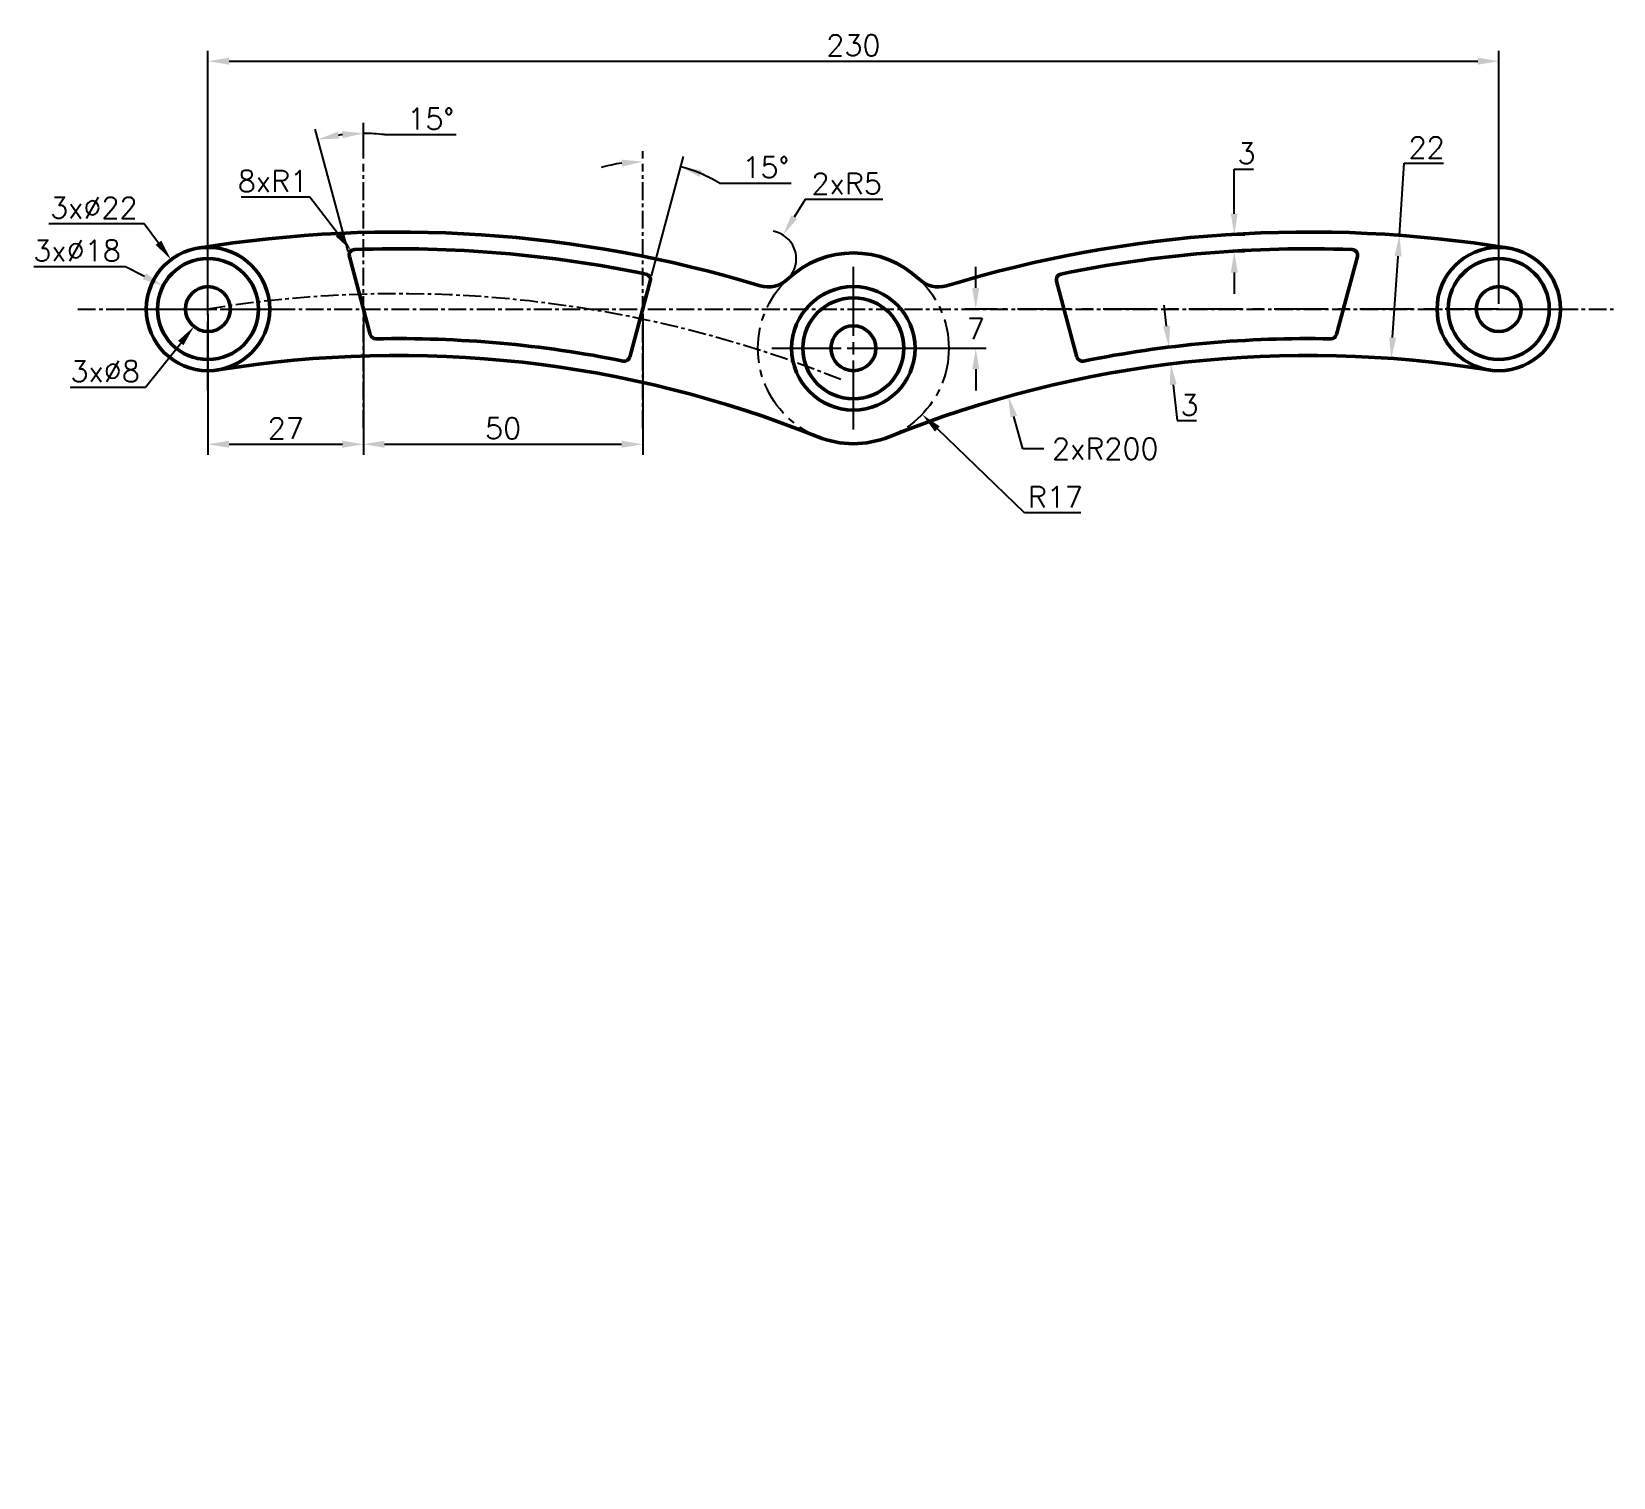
# Model space of a CAD drawing. Header units: millimetres. Extents: x 173 to 455, y -49 to 208.
import ezdxf

# ---------------------------------------------------------------- set-up
doc = ezdxf.new("R2010")
doc.units = ezdxf.units.MM
doc.linetypes.add('ACAD_ISO02W100', pattern=[15, 12, -3])
doc.linetypes.add('CENTER', pattern=[50.8, 31.75, -6.35, 6.35, -6.35])
doc.layers.add('dim', color=252, linetype='Continuous', transparency=0.4)
doc.styles.get("Standard").update_dxf_attribs({"font": 'simplex.shx'})
doc.dimstyles.new('ISO-25', dxfattribs={"dimscale": 1.5, "dimtxt": 2.5, "dimasz": 2.5, "dimexe": 1.25, "dimexo": 0.625, "dimtad": 1, "dimtih": 1, "dimtoh": 1, "dimdsep": 46, "dimtxsty": 'Standard', "dimcen": 0, "dimadec": 0, "dimazin": 0, "dimtfac": 1, "dimtofl": 0, "dimtmove": 0, "dimatfit": 3, "dimfxl": 1, "dimarcsym": 0})

# ---------------------------------------------------------------- blocks, each defined once
blk = doc.blocks.new('*D1')
at = {"layer": 'Defpoints', "color": 0, "transparency": 16777216}
for p in [(434.36, 203.11), (204.36, 158.94), (434.36, 158.94)]:
    blk.add_point(p, dxfattribs=at)
at = {"layer": 'dim', "color": 0, "lineweight": -2, "transparency": 16777216}
for p, q in [((204.36, 159.87), (204.36, 204.99)), ((208.11, 203.11), (430.61, 203.11)), ((434.36, 159.87), (434.36, 204.99))]:
    blk.add_line(p, q, dxfattribs=at)
at = {"layer": 'dim', "color": 0, "transparency": 16777216}
for points in [[(208.11, 203.74), (208.11, 202.49), (204.36, 203.11)], [(430.61, 203.74), (430.61, 202.49), (434.36, 203.11)]]:
    blk.add_solid(points, dxfattribs=at)
at = {"layer": 'dim', "color": 0, "transparency": 16777216, "insert": (319.36, 205.93), "char_height": 3.75, "attachment_point": 5}
blk.add_mtext('230', dxfattribs=at)
blk = doc.blocks.new('*D2')
at = {"layer": 'Defpoints', "color": 0, "transparency": 16777216}
for p in [(341.16, 158.94), (345.93, 158.94), (319.36, 151.94)]:
    blk.add_point(p, dxfattribs=at)
at = {"layer": 'dim', "color": 0, "lineweight": -2, "transparency": 16777216}
for p, q in [((341.16, 162.69), (341.16, 166.44)), ((344.99, 158.94), (339.28, 158.94)), ((320.29, 151.94), (343.03, 151.94)), ((341.16, 148.19), (341.16, 144.44))]:
    blk.add_line(p, q, dxfattribs=at)
at = {"layer": 'dim', "color": 0, "transparency": 16777216}
for points in [[(340.53, 162.69), (341.78, 162.69), (341.16, 158.94)], [(340.53, 148.19), (341.78, 148.19), (341.16, 151.94)]]:
    blk.add_solid(points, dxfattribs=at)
at = {"layer": 'dim', "color": 0, "transparency": 16777216, "insert": (341.16, 155.44), "char_height": 3.75, "attachment_point": 5}
blk.add_mtext('7', dxfattribs=at)
blk = doc.blocks.new('*D3')
at = {"layer": 'Defpoints', "color": 0, "transparency": 16777216}
for p in [(229.91, 169.33), (230.52, 168.54)]:
    blk.add_point(p, dxfattribs=at)
at = {"layer": 'dim', "color": 0, "lineweight": -2, "transparency": 16777216}
for p, q in [((210.3, 178.92), (222.49, 178.92)), ((222.49, 178.92), (227.62, 172.29))]:
    blk.add_line(p, q, dxfattribs=at)
at = {"layer": 'dim', "color": 0, "transparency": 16777216}
blk.add_solid([(228.11, 172.67), (227.12, 171.91), (229.91, 169.33)], dxfattribs=at)
at = {"layer": 'dim', "color": 0, "transparency": 16777216, "insert": (215.93, 181.73), "char_height": 3.75, "attachment_point": 5}
blk.add_mtext('8xR1', dxfattribs=at)
blk = doc.blocks.new('*D4')
at = {"layer": 'Defpoints', "color": 0, "transparency": 16777216}
for p in [(306.83, 172.12), (304.19, 167.88)]:
    blk.add_point(p, dxfattribs=at)
at = {"layer": 'dim', "color": 0, "lineweight": -2, "transparency": 16777216}
for p, q in [((310.79, 178.49), (308.81, 175.31)), ((324.59, 178.49), (310.79, 178.49))]:
    blk.add_line(p, q, dxfattribs=at)
blk.add_arc((304.19, 167.88), 5, 324.3117, 79.6198, dxfattribs=at)
at = {"layer": 'dim', "color": 0, "transparency": 16777216}
blk.add_solid([(308.28, 175.64), (309.34, 174.98), (306.83, 172.12)], dxfattribs=at)
at = {"layer": 'dim', "color": 0, "transparency": 16777216, "insert": (318.16, 181.3), "char_height": 3.75, "attachment_point": 5}
blk.add_mtext('2xR5', dxfattribs=at)
blk = doc.blocks.new('*U5')
at = {"layer": 'dim', "color": 0, "transparency": 16777216}
for p, q in [((0, 2.2), (0, 14.5)), ((-14.5, 0), (-2.2, 0)), ((2.2, 0), (14.5, 0)), ((0, -14.5), (0, -2.2))]:
    blk.add_line(p, q, dxfattribs=at)
at = {"layer": 'dim', "color": 0, "linetype": 'Continuous', "transparency": 16777216}
for p, q in [((-1.1, 0), (1.1, 0)), ((0, -1.1), (0, 1.1))]:
    blk.add_line(p, q, dxfattribs=at)
blk = doc.blocks.new('*U6')
at = {"layer": 'dim', "color": 0, "transparency": 16777216}
for p, q in [((0, 2.2), (0, 14.5)), ((-14.5, 0), (-2.2, 0)), ((2.2, 0), (14.5, 0)), ((0, -14.5), (0, -2.2))]:
    blk.add_line(p, q, dxfattribs=at)
at = {"layer": 'dim', "color": 0, "linetype": 'Continuous', "transparency": 16777216}
for p, q in [((-1.1, 0), (1.1, 0)), ((0, -1.1), (0, 1.1))]:
    blk.add_line(p, q, dxfattribs=at)
blk = doc.blocks.new('*D7')
at = {"layer": 'Defpoints', "color": 0, "linetype": 'CENTER', "transparency": 16777216}
for p in [(197.78, 167.75), (210.94, 150.12)]:
    blk.add_point(p, dxfattribs=at)
at = {"layer": 'dim', "color": 0, "linetype": 'CENTER', "lineweight": -2, "transparency": 16777216}
for p, q in [((175.98, 174.16), (192.99, 174.16)), ((192.99, 174.16), (195.53, 170.76))]:
    blk.add_line(p, q, dxfattribs=at)
at = {"layer": 'dim', "color": 0, "linetype": 'CENTER', "transparency": 16777216}
blk.add_solid([(196.03, 171.13), (195.03, 170.38), (197.78, 167.75)], dxfattribs=at)
at = {"layer": 'dim', "color": 0, "linetype": 'CENTER', "transparency": 16777216, "insert": (184.02, 176.98), "char_height": 3.75, "attachment_point": 5}
blk.add_mtext('3x∅22', dxfattribs=at)
blk = doc.blocks.new('*D8')
at = {"layer": 'Defpoints', "color": 0, "linetype": 'CENTER', "transparency": 16777216}
for p in [(196.36, 163.06), (212.36, 154.81)]:
    blk.add_point(p, dxfattribs=at)
at = {"layer": 'dim', "color": 0, "linetype": 'CENTER', "lineweight": -2, "transparency": 16777216}
for p, q in [((173.35, 166.52), (189.64, 166.52)), ((189.64, 166.52), (193.02, 164.78))]:
    blk.add_line(p, q, dxfattribs=at)
at = {"layer": 'dim', "color": 0, "linetype": 'CENTER', "transparency": 16777216}
blk.add_solid([(193.31, 165.33), (192.74, 164.22), (196.36, 163.06)], dxfattribs=at)
at = {"layer": 'dim', "color": 0, "linetype": 'CENTER', "transparency": 16777216, "insert": (181.03, 169.33), "char_height": 3.75, "attachment_point": 5}
blk.add_mtext('3x∅18', dxfattribs=at)
blk = doc.blocks.new('*D9')
at = {"layer": 'Defpoints', "color": 0, "linetype": 'CENTER', "transparency": 16777216}
for p in [(206.85, 162.06), (201.86, 155.81)]:
    blk.add_point(p, dxfattribs=at)
at = {"layer": 'dim', "color": 0, "linetype": 'CENTER', "lineweight": -2, "transparency": 16777216}
for p, q in [((193.23, 145.02), (199.52, 152.88)), ((179.79, 145.02), (193.23, 145.02))]:
    blk.add_line(p, q, dxfattribs=at)
at = {"layer": 'dim', "color": 0, "linetype": 'CENTER', "transparency": 16777216}
blk.add_solid([(199.03, 153.27), (200, 152.49), (201.86, 155.81)], dxfattribs=at)
at = {"layer": 'dim', "color": 0, "linetype": 'CENTER', "transparency": 16777216, "insert": (186.04, 147.84), "char_height": 3.75, "attachment_point": 5}
blk.add_mtext('3x∅8', dxfattribs=at)
blk = doc.blocks.new('*D10')
at = {"layer": 'Defpoints', "color": 0, "linetype": 'CENTER', "transparency": 16777216}
for p in [(319.36, 151.94), (331.61, 140.15)]:
    blk.add_point(p, dxfattribs=at)
at = {"layer": 'dim', "color": 0, "linetype": 'CENTER', "lineweight": -2, "transparency": 16777216}
for p, q in [((349.85, 122.62), (334.32, 137.56)), ((359.9, 122.62), (349.85, 122.62))]:
    blk.add_line(p, q, dxfattribs=at)
at = {"layer": 'dim', "color": 0, "linetype": 'CENTER', "transparency": 16777216}
blk.add_solid([(334.75, 138.01), (333.88, 137.1), (331.61, 140.15)], dxfattribs=at)
at = {"layer": 'dim', "color": 0, "linetype": 'CENTER', "transparency": 16777216, "insert": (355.34, 125.43), "char_height": 3.75, "attachment_point": 5}
blk.add_mtext('R17', dxfattribs=at)
blk = doc.blocks.new('*D11')
at = {"layer": 'Defpoints', "color": 0, "transparency": 16777216}
for p in [(415.31, 172.18), (413.84, 150.23), (415.2, 150.13)]:
    blk.add_point(p, dxfattribs=at)
at = {"layer": 'dim', "color": 0, "lineweight": -2, "transparency": 16777216}
for p, q in [((416.66, 172.09), (417.52, 184.92)), ((417.52, 184.92), (424.53, 184.92)), ((416.24, 172.11), (418.54, 171.96)), ((415.45, 153.88), (416.41, 168.34)), ((414.77, 150.16), (417.07, 150.01))]:
    blk.add_line(p, q, dxfattribs=at)
at = {"layer": 'dim', "color": 0, "transparency": 16777216}
for points in [[(415.79, 168.39), (417.04, 168.3), (416.66, 172.09)], [(414.82, 153.92), (416.07, 153.83), (415.2, 150.13)]]:
    blk.add_solid(points, dxfattribs=at)
at = {"layer": 'dim', "color": 0, "transparency": 16777216, "insert": (421.5, 187.73), "char_height": 3.75, "attachment_point": 5}
blk.add_mtext('22', dxfattribs=at)
blk = doc.blocks.new('*D12')
at = {"layer": 'Defpoints', "color": 0, "transparency": 16777216}
for p in [(346.96, 143.38), (400.49, -49.33)]:
    blk.add_point(p, dxfattribs=at)
at = {"layer": 'dim', "color": 0, "lineweight": -2, "transparency": 16777216}
for p, q in [((349.56, 134.02), (347.96, 139.76)), ((353.31, 134.02), (349.56, 134.02))]:
    blk.add_line(p, q, dxfattribs=at)
at = {"layer": 'dim', "color": 0, "transparency": 16777216}
blk.add_solid([(348.56, 139.93), (347.36, 139.6), (346.96, 143.38)], dxfattribs=at)
at = {"layer": 'dim', "color": 0, "transparency": 16777216, "insert": (364.24, 134.02), "char_height": 3.75, "attachment_point": 5}
blk.add_mtext('2xR200', dxfattribs=at)
blk = doc.blocks.new('*D13')
at = {"layer": 'Defpoints', "color": 0, "transparency": 16777216}
for p in [(204.36, 158.94), (232.06, 158.94), (232.06, 134.83)]:
    blk.add_point(p, dxfattribs=at)
at = {"layer": 'dim', "color": 0, "lineweight": -2, "transparency": 16777216}
for p, q in [((204.36, 158), (204.36, 132.96)), ((232.06, 158), (232.06, 132.96)), ((208.11, 134.83), (228.31, 134.83))]:
    blk.add_line(p, q, dxfattribs=at)
at = {"layer": 'dim', "color": 0, "transparency": 16777216}
for points in [[(208.11, 135.46), (208.11, 134.21), (204.36, 134.83)], [(228.31, 135.46), (228.31, 134.21), (232.06, 134.83)]]:
    blk.add_solid(points, dxfattribs=at)
at = {"layer": 'dim', "color": 0, "transparency": 16777216, "insert": (218.21, 137.65), "char_height": 3.75, "attachment_point": 5}
blk.add_mtext('27', dxfattribs=at)
blk = doc.blocks.new('*D14')
at = {"layer": 'Defpoints', "color": 0, "transparency": 16777216}
for p in [(232.06, 158.94), (281.82, 158.94), (281.82, 134.83)]:
    blk.add_point(p, dxfattribs=at)
at = {"layer": 'dim', "color": 0, "lineweight": -2, "transparency": 16777216}
for p, q in [((232.06, 158), (232.06, 132.96)), ((281.82, 158), (281.82, 132.96)), ((235.81, 134.83), (278.07, 134.83))]:
    blk.add_line(p, q, dxfattribs=at)
at = {"layer": 'dim', "color": 0, "transparency": 16777216}
for points in [[(235.81, 135.46), (235.81, 134.21), (232.06, 134.83)], [(278.07, 135.46), (278.07, 134.21), (281.82, 134.83)]]:
    blk.add_solid(points, dxfattribs=at)
at = {"layer": 'dim', "color": 0, "transparency": 16777216, "insert": (256.94, 137.65), "char_height": 3.75, "attachment_point": 5}
blk.add_mtext('50', dxfattribs=at)
blk = doc.blocks.new('*D15')
at = {"layer": 'Defpoints', "color": 0, "transparency": 16777216}
for p in [(281.82, 184.81), (284.11, 185.11), (283.16, 163.93), (279.53, 150.39), (281.82, 137.72)]:
    blk.add_point(p, dxfattribs=at)
at = {"layer": 'dim', "color": 0, "lineweight": -2, "transparency": 16777216}
for p, q in [((281.82, 185.75), (281.82, 187.08)), ((283.4, 164.84), (289.1, 186.12)), ((295.51, 181.36), (308.28, 181.36))]:
    blk.add_line(p, q, dxfattribs=at)
for start, end in [(98.1856, 106.3713), (58.5866, 75), (58.6287, 66.8144)]:
    blk.add_arc((281.82, 158.94), 26.27, start, end, dxfattribs=at)
at = {"layer": 'dim', "color": 0, "transparency": 16777216}
for points in [[(278.03, 185.56), (278.12, 184.31), (281.82, 185.21)], [(291.96, 182.49), (292.36, 183.67), (288.62, 184.31)]]:
    blk.add_solid(points, dxfattribs=at)
at = {"layer": 'dim', "color": 0, "transparency": 16777216, "insert": (303.77, 184.17), "char_height": 3.75, "attachment_point": 5}
blk.add_mtext('15°', dxfattribs=at)
blk = doc.blocks.new('*D16')
at = {"layer": 'Defpoints', "color": 0, "transparency": 16777216}
for p in [(226.62, 189.77), (232.06, 184.81), (229.56, 168.28), (233.28, 154.37), (232.06, 137.72)]:
    blk.add_point(p, dxfattribs=at)
at = {"layer": 'dim', "color": 0, "lineweight": -2, "transparency": 16777216}
for p, q in [((232.06, 185.75), (232.06, 192.12)), ((229.31, 169.18), (223.47, 190.99)), ((235.8, 190.02), (248.57, 190.02))]:
    blk.add_line(p, q, dxfattribs=at)
for start, end in [(96.8655, 98.1345), (83.1345, 90)]:
    blk.add_arc((232.06, 158.94), 31.31, start, end, dxfattribs=at)
at = {"layer": 'dim', "color": 0, "transparency": 16777216}
for points in [[(227.75, 189.32), (227.5, 190.55), (223.95, 189.18)], [(228.28, 190.65), (228.35, 189.4), (232.06, 190.25)]]:
    blk.add_solid(points, dxfattribs=at)
at = {"layer": 'dim', "color": 0, "transparency": 16777216, "insert": (244.06, 192.84), "char_height": 3.75, "attachment_point": 5}
blk.add_mtext('15°', dxfattribs=at)
blk = doc.blocks.new('*D17')
at = {"layer": 'Defpoints', "color": 0, "transparency": 16777216}
for p in [(385.66, 172.18), (385.66, 169.17), (387.23, 169.17)]:
    blk.add_point(p, dxfattribs=at)
at = {"layer": 'dim', "color": 0, "lineweight": -2, "transparency": 16777216}
for p, q in [((387.23, 175.93), (387.23, 183.87)), ((387.23, 183.87), (390.66, 183.87)), ((386.6, 172.18), (389.1, 172.18)), ((386.6, 169.17), (389.1, 169.17)), ((387.23, 165.42), (387.23, 161.67))]:
    blk.add_line(p, q, dxfattribs=at)
at = {"layer": 'dim', "color": 0, "transparency": 16777216}
for points in [[(386.6, 175.93), (387.85, 175.93), (387.23, 172.18)], [(386.6, 165.42), (387.85, 165.42), (387.23, 169.17)]]:
    blk.add_solid(points, dxfattribs=at)
at = {"layer": 'dim', "color": 0, "transparency": 16777216, "insert": (389.41, 186.68), "char_height": 3.75, "attachment_point": 5}
blk.add_mtext('3', dxfattribs=at)
blk = doc.blocks.new('*D18')
at = {"layer": 'Defpoints', "color": 0, "transparency": 16777216}
for p in [(378, 152.42), (378.34, 149.44), (375.92, 149.17)]:
    blk.add_point(p, dxfattribs=at)
at = {"layer": 'dim', "color": 0, "lineweight": -2, "transparency": 16777216}
for p, q in [((375.17, 155.88), (374.76, 159.61)), ((377.07, 152.32), (373.72, 151.95)), ((377.4, 149.34), (374.06, 148.96)), ((376.34, 145.45), (377.05, 139.04)), ((377.05, 139.04), (380.49, 139.04))]:
    blk.add_line(p, q, dxfattribs=at)
at = {"layer": 'dim', "color": 0, "transparency": 16777216}
for points in [[(375.79, 155.95), (374.55, 155.81), (375.59, 152.15)], [(376.96, 145.51), (375.71, 145.38), (375.92, 149.17)]]:
    blk.add_solid(points, dxfattribs=at)
at = {"layer": 'dim', "color": 0, "transparency": 16777216, "insert": (379.24, 141.85), "char_height": 3.75, "attachment_point": 5}
blk.add_mtext('3', dxfattribs=at)

msp = doc.modelspace()

# ---------------------------------------------------------------- linework, layer by layer
at = {"lineweight": 50}
for p, q in [((229.556, 168.276), (233.282, 154.374)), ((409.156, 168.276), (405.431, 154.374)), ((283.156, 163.934), (279.526, 150.386)), ((355.556, 163.934), (359.186, 150.386))]:
    msp.add_line(p, q, dxfattribs=at)
for centre, radius in [((204.356, 158.935), 11), ((434.356, 158.935), 11), ((204.356, 158.935), 9), ((434.356, 158.935), 9), ((204.356, 158.935), 4), ((319.356, 151.935), 11), ((319.356, 151.935), 9), ((434.356, 158.935), 4), ((319.356, 151.935), 4)]:
    msp.add_circle(centre, radius, dxfattribs=at)
for centre, radius, start, end in [((238.227, -49.329), 222, 73.10613, 99.23741), ((400.485, -49.329), 222, 80.76259, 106.89387), ((230.522, 168.535), 1, 92.02542, 195), ((238.227, -49.329), 219, 78.36564, 92.02542), ((400.485, -49.329), 219, 87.97458, 101.63436), ((408.19, 168.535), 1, 345, 87.97458), ((319.356, 151.935), 17, 46.43127, 133.56873), ((282.19, 164.193), 1, 345, 78.36564), ((304.193, 167.875), 5, 253.10613, 313.56873), ((334.519, 167.875), 5, 226.43127, 286.89387), ((356.522, 164.193), 1, 101.63436, 195), ((234.247, 154.633), 1, 195, 271.11778), ((238.227, -49.329), 203, 78.59691, 91.11778), ((400.485, -49.329), 203, 88.88222, 101.40309), ((404.465, 154.633), 1, 268.88222, 345), ((238.227, -49.329), 200, 68.04571, 99.23741), ((278.56, 150.645), 1, 258.59691, 345), ((400.485, -49.329), 200, 80.76259, 111.95429), ((360.152, 150.645), 1, 195, 281.40309), ((319.356, 151.935), 17, 248.04571, 291.95429)]:
    msp.add_arc(centre, radius, start, end, dxfattribs=at)
at = {"layer": 'dim', "linetype": 'CENTER', "ltscale": 0.1}
for p, q in [((232.059, 137.718), (232.059, 184.812)), ((281.817, 137.718), (281.817, 184.812)), ((181.153, 158.935), (454.775, 158.935))]:
    msp.add_line(p, q, dxfattribs=at)
at = {"layer": 'dim', "linetype": 'ACAD_ISO02W100', "lineweight": 50}
msp.add_line((204.356, 159.56), (204.356, 159.56), dxfattribs=at)
at = {"layer": 'dim', "linetype": 'CENTER', "ltscale": 0.3, "transparency": 33554488}
msp.add_line((434.356, 158.935), (345.931, 158.935), dxfattribs=at)
at = {"layer": 'dim'}
msp.add_line((434.356, 158.935), (446.662, 158.935), dxfattribs=at)
at = {"layer": 'dim', "linetype": 'CENTER', "ltscale": 0.2}
msp.add_circle((319.356, 151.935), 17, dxfattribs=at)
at = {"layer": 'dim', "linetype": 'CENTER', "ltscale": 0.1}
msp.add_arc((238.227, -49.329), 211, 68.04571, 99.23741, dxfattribs=at)

# ---------------------------------------------------------------- block references
at = {"layer": 'dim'}
for name, p in [('*U6', (204.356, 158.935)), ('*U5', (319.356, 151.935))]:
    msp.add_blockref(name, p, dxfattribs=at)

# ---------------------------------------------------------------- dimensions: what is measured, and where the dimension line sits
dim = msp.add_linear_dim(base=(434.356, 203.115), p1=(204.356, 158.935), p2=(434.356, 158.935), dimstyle='ISO-25', dxfattribs=at)
dim.commit()
dim.dimension.update_dxf_attribs({"geometry": '*D1', "text_midpoint": (319.356, 203.115), "dimtype": 160})
for base, line1, line2, picture, middle in [((226.622, 189.774), ((229.556, 168.276), (233.282, 154.374)), ((232.059, 137.718), (232.059, 184.812)), '*D16', (244.062, 192.837)), ((284.106, 185.106), ((283.156, 163.934), (279.526, 150.386)), ((281.817, 137.718), (281.817, 184.812)), '*D15', (303.768, 184.168))]:
    dim = msp.add_angular_dim_2l(base=base, line1=line1, line2=line2, dimstyle='ISO-25', dxfattribs=at)
    dim.commit()
    dim.dimension.update_dxf_attribs({"geometry": picture, "text_midpoint": middle})
dim = msp.add_linear_dim(base=(387.225, 169.169), p1=(385.663, 172.176), p2=(385.663, 169.169), angle=270, text='3', dimstyle='ISO-25', dxfattribs=at)
dim.commit()
dim.dimension.update_dxf_attribs({"geometry": '*D17', "text_midpoint": (389.413, 183.866), "dimtype": 161})
for base, p1, p2, angle, picture, middle, dimtype in [((415.195, 150.134), (415.307, 172.176), (413.838, 150.225), 266.17177, '*D11', (421.496, 184.917), 161), ((341.157, 158.935), (319.356, 151.935), (345.931, 158.935), 90, '*D2', (341.157, 155.435), 160), ((375.921, 149.172), (378.003, 152.423), (378.336, 149.441), 276.35844, '*D18', (379.237, 139.038), 161)]:
    dim = msp.add_linear_dim(base=base, p1=p1, p2=p2, angle=angle, dimstyle='ISO-25', dxfattribs=at)
    dim.commit()
    dim.dimension.update_dxf_attribs({"geometry": picture, "text_midpoint": middle, "dimtype": dimtype})
for center, mpoint, text, picture, middle in [((230.522, 168.535), (229.91, 169.326), '8x<>', '*D3', (215.93, 178.915)), ((400.485, -49.329), (346.958, 143.376), '2x<>', '*D12', (364.243, 134.025))]:
    dim = msp.add_radius_dim(center=center, mpoint=mpoint, text=text, dimstyle='ISO-25', dxfattribs=at)
    dim.commit()
    dim.dimension.update_dxf_attribs({"geometry": picture, "text_midpoint": middle, "dimtype": 164})
dim = msp.add_radius_dim(center=(304.193, 167.875), mpoint=(306.833, 172.122), text='2x<>', dimstyle='ISO-25', dxfattribs=at)
dim.commit()
dim.dimension.update_dxf_attribs({"geometry": '*D4', "text_midpoint": (318.158, 181.304)})
at = {"layer": 'dim', "linetype": 'CENTER'}
for p1, p2, picture, middle in [((210.935, 150.12), (197.777, 167.751), '*D7', (184.017, 174.164)), ((212.355, 154.811), (196.357, 163.06), '*D8', (181.029, 166.52)), ((206.854, 162.059), (201.858, 155.811), '*D9', (186.042, 145.023))]:
    dim = msp.add_diameter_dim_2p(p1=p1, p2=p2, text='3x<>', dimstyle='ISO-25', dxfattribs=at)
    dim.commit()
    dim.dimension.update_dxf_attribs({"geometry": picture, "text_midpoint": middle, "dimtype": 163})
at = {"layer": 'dim'}
for base, p1, p2, text, picture, middle in [((232.059, 134.835), (204.356, 158.935), (232.059, 158.935), '27', '*D13', (218.208, 137.647)), ((281.817, 134.835), (232.059, 158.935), (281.817, 158.935), '50', '*D14', (256.938, 137.647))]:
    dim = msp.add_linear_dim(base=base, p1=p1, p2=p2, text=text, dimstyle='ISO-25', dxfattribs=at)
    dim.commit()
    dim.dimension.update_dxf_attribs({"geometry": picture, "text_midpoint": middle})
at = {"layer": 'dim', "linetype": 'CENTER'}
dim = msp.add_radius_dim(center=(319.356, 151.935), mpoint=(331.612, 140.154), dimstyle='ISO-25', dxfattribs=at)
dim.commit()
dim.dimension.update_dxf_attribs({"geometry": '*D10', "text_midpoint": (355.344, 122.62), "dimtype": 164})

doc.saveas('drawing.dxf')
